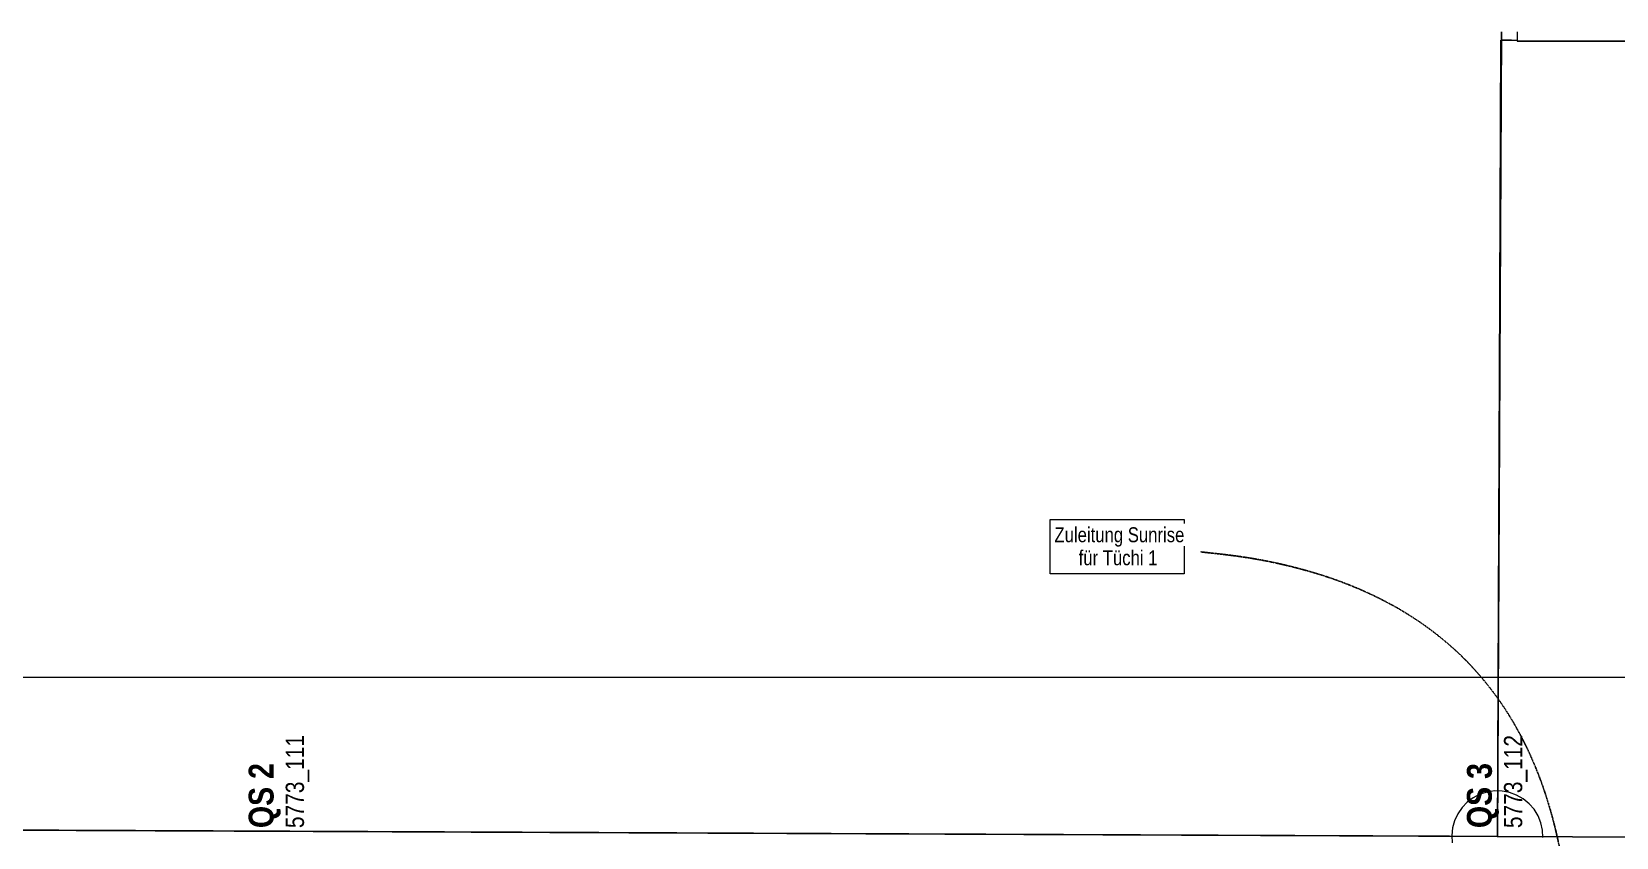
# Model space of a CAD drawing. Header units: millimetres. Extents: x -24363 to 26500, y -21894 to 23000.
# Drawn here: x -98 to 9449, y 8435 to 13287 of the extents above; entities that cross this region are included whole.
import ezdxf

# ---------------------------------------------------------------- set-up
doc = ezdxf.new("R2010")
doc.units = ezdxf.units.MM
doc.linetypes.add('E_Leitung_Boden', pattern=[3, 2, -1])
doc.linetypes.add('IMPORT-Strich 6_1mm', pattern=[7, 6, -1])
for name, color, linetype, lineweight in [('000 Kataster', 7, 'Continuous', 5), ('000-2 Kataster Parzellenpunkte', 7, 'Continuous', 5), ('000-3 Kataster Parzellengrenzen', 7, 'Continuous', 5), ('110 Bemassungen Ausführung Neu', 7, 'Continuous', 5), ('200 Schnittlinien', 7, 'Continuous', 5), ('Allgemeine Beschriftungen', 7, 'Continuous', 5), ('Allgemeines Modell', 7, 'Continuous', 5), ('Kabel', 7, 'Continuous', 5), ('Wände', 7, 'Continuous', 5)]:
    doc.layers.add(name, color=color, linetype=linetype, lineweight=lineweight)
doc.layers.add('5773_100 Untergeschoss_dwg', color=7, linetype='Continuous', lineweight=5, true_color=0x767676)
doc.styles.add('Arial Narrow_10', font='ARIALN.TTF', dxfattribs={"height": 109.99995})
doc.styles.add('Arial Narrow_B_2', font='ARIALNB.TTF', dxfattribs={"height": 150})
doc.styles.add('Arial_6', font='arial.ttf', dxfattribs={"width": 0.8, "height": 90})

# ---------------------------------------------------------------- blocks, each defined once
blk = doc.blocks.new('DirectShape - Modell_Elektroplaner_002-17024591-UG')
at = {"layer": 'Wände', "color": 253, "true_color": 0xa3a3a3}
for p, q in [((0, -192.9), (0, -250)), ((0, -250), (1733.3, -250)), ((1733.3, -250), (1733.3, -192.9))]:
    blk.add_line(p, q, dxfattribs=at)
blk = doc.blocks.new('DirectShape - Wand-010-17009734-UG')
blk.add_blockref('DirectShape - Modell_Elektroplaner_002-17024591-UG', (0, 0))
blk = doc.blocks.new('DirectShape - Freifläche-001-17037210-UG')
at = {"layer": 'Allgemeines Modell', "color": 251, "true_color": 0x666666}
for p, q in [((26454.7, 25132.5), (26448.1, 23596.8)), ((26520.2, 25132.5), (26454.7, 25132.5)), ((26520.2, 25132.5), (26553.8, 25132.5)), ((26553.8, 25129.2), (26553.8, 25132.5)), ((26553.8, 25129.2), (26553.8, 25125.5)), ((27371.4, 25125.5), (26553.8, 25125.5)), ((26448.1, 23596.8), (26434.1, 20334.5)), ((17885.6, 20370.6), (14064.3, 20386.7)), ((17885.6, 20370.6), (26434.1, 20334.5))]:
    blk.add_line(p, q, dxfattribs=at)
at = {"layer": 'Allgemeines Modell', "color": 253, "true_color": 0xa3a3a3}
for p, q in [((26448.1, 23596.8), (26454.7, 25132.5)), ((26454.7, 25132.5), (26520.2, 25132.5)), ((26520.2, 25132.5), (26553.8, 25132.5)), ((26553.8, 25132.5), (26553.8, 25129.2)), ((26553.8, 25129.2), (26553.8, 25125.5)), ((26553.8, 25125.5), (27371.4, 25125.5)), ((26434.1, 20334.5), (26448.1, 23596.8)), ((14064.3, 20386.7), (17885.6, 20370.6)), ((17885.6, 20370.6), (26434.1, 20334.5))]:
    blk.add_line(p, q, dxfattribs=at)
blk = doc.blocks.new('Modell_Elektroplaner_002_ifc-1-UG')
at = {"layer": 'Allgemeines Modell', "color": 251, "lineweight": 5, "true_color": 0x666666, "rotation": 359.999751747052}
blk.add_blockref('DirectShape - Freifläche-001-17037210-UG', (-17702.2, -11895.4), dxfattribs=at)
at = {"layer": 'Wände', "color": 251, "lineweight": 5, "true_color": 0x666666, "rotation": 359.999751747052}
blk.add_blockref('DirectShape - Wand-010-17009734-UG', (8851.7, 13480), dxfattribs=at)
blk = doc.blocks.new('5773_100 Untergeschoss_dwg-17512464-UG')
at = {"layer": '000 Kataster', "color": 251, "linetype": 'IMPORT-Strich 6_1mm', "true_color": 0x656565, "flags": 128}
for points in [[(4873.3, 15148.2), (6149.9, 10471.2), (-19347.1, 3494.1), (-20118.1, 6108.1), (-20695.6, 8032.7)], [(4873.3, 15148.2), (6149.9, 10471.2), (-19347.1, 3494.1), (-14741.1, -12120.8)]]:
    blk.add_lwpolyline(points, dxfattribs=at)
at = {"layer": '000-2 Kataster Parzellenpunkte', "color": 251, "true_color": 0x656565, "flags": 128}
blk.add_lwpolyline([(6416.4, 10538.8), (6401.7, 10581.7), (6380.1, 10621.7), (6352.2, 10657.5), (6318.8, 10688.3), (6280.7, 10713.1), (6239.1, 10731.3), (6195.1, 10742.5), (6149.8, 10746.2), (6104.6, 10742.5), (6060.6, 10731.3), (6019, 10713.1), (5980.9, 10688.3), (5947.5, 10657.5), (5919.6, 10621.7), (5898, 10581.7), (5883.3, 10538.8), (5875.8, 10494), (5875.8, 10448.5), (5883.3, 10403.7), (5898, 10360.8)], dxfattribs=at)
at = {"layer": '000-3 Kataster Parzellengrenzen', "color": 251, "lineweight": 25, "true_color": 0x656565, "flags": 128}
for points in [[(-7042.7, 11832.1), (-5781.1, 7205.2), (6149.9, 10471.2), (4873.5, 15148.2)], [(4873.5, 15148.2), (6149.9, 10471.2), (17033.8, 13448.8)], [(-20695.6, 8032.7), (-20118.1, 6108.1), (-19347.1, 3494.1), (-14741.1, -12120.8), (-19347.1, 3494.1), (-17887.1, 3893.1), (-5781.1, 7205.2), (6149.9, 10471.2), (17033.8, 13448.8)]]:
    blk.add_lwpolyline(points, dxfattribs=at)
at = {"layer": '110 Bemassungen Ausführung Neu', "color": 254, "true_color": 0xcccccc, "flags": 128}
blk.add_lwpolyline([(-15049, 5569.3), (-14976.8, 5589.4), (7677.4, 11893.7), (7749.7, 11913.8)], dxfattribs=at)
at = {"layer": '200 Schnittlinien', "color": 254, "true_color": 0xcccccc, "attachment_point": 1, "rotation": 105.551, "line_spacing_factor": 0.974696}
for s, insert, char_height, width, style in [('5773_112', (6174.6, 10530.9), 110, 670.029, 'Arial Narrow_10'), ('QS 3', (5959.5, 10471.1), 150, 469.726, 'Arial Narrow_B_2'), ('5773_111', (-896.5, 8563.1), 110, 670.029, 'Arial Narrow_10'), ('QS 2', (-1111.5, 8503.3), 150, 469.726, 'Arial Narrow_B_2')]:
    blk.add_mtext(s, dxfattribs=dict(at, insert=insert, char_height=char_height, width=width, style=style))

msp = doc.modelspace()

# ---------------------------------------------------------------- linework, layer by layer
at = {"layer": 'Allgemeine Beschriftungen', "color": 190, "lineweight": 18, "true_color": 0x7700ff, "flags": 128}
msp.add_lwpolyline([(6038.6, 10349.4), (6845.4, 10349.4), (6845.4, 10021.4), (6038.6, 10021.4)], close=True, dxfattribs=at)
at = {"layer": 'Kabel', "color": 190, "linetype": 'E_Leitung_Boden', "lineweight": 25, "true_color": 0x7700ff}
msp.add_open_spline([(9175, 7429.4), (9256.7, 9951.3), (6943.3, 10153.7)], degree=2, dxfattribs=at)

# ---------------------------------------------------------------- block references
at = {"lineweight": 5}
msp.add_blockref('Modell_Elektroplaner_002_ifc-1-UG', (0, 0), dxfattribs=at)
at = {"layer": '5773_100 Untergeschoss_dwg', "color": 254, "true_color": 0xcccccc, "rotation": 344.449}
msp.add_blockref('5773_100 Untergeschoss_dwg-17512464-UG', (0, 0), dxfattribs=at)

# ---------------------------------------------------------------- next in the draw order: texts
at = {"layer": 'Allgemeine Beschriftungen', "color": 190, "lineweight": 18, "true_color": 0x7700ff, "insert": (6063.6, 10302), "char_height": 90, "width": 913.924, "attachment_point": 1, "style": 'Arial_6', "bg_fill": 3, "box_fill_scale": 1.25, "bg_fill_color": 256, "bg_fill_true_color": 13158600, "bg_fill_transparency": 0}
msp.add_mtext('Zuleitung Sunrise', dxfattribs=at)

# ---------------------------------------------------------------- next in the draw order: texts
at = {"layer": 'Allgemeine Beschriftungen', "color": 190, "lineweight": 18, "true_color": 0x7700ff, "insert": (6209.2, 10163.1), "char_height": 90, "width": 561.181, "attachment_point": 1, "style": 'Arial_6', "bg_fill": 3, "box_fill_scale": 1.25, "bg_fill_color": 256, "bg_fill_true_color": 13158600, "bg_fill_transparency": 0}
msp.add_mtext('für Tüchi 1', dxfattribs=at)

doc.saveas('drawing.dxf')
